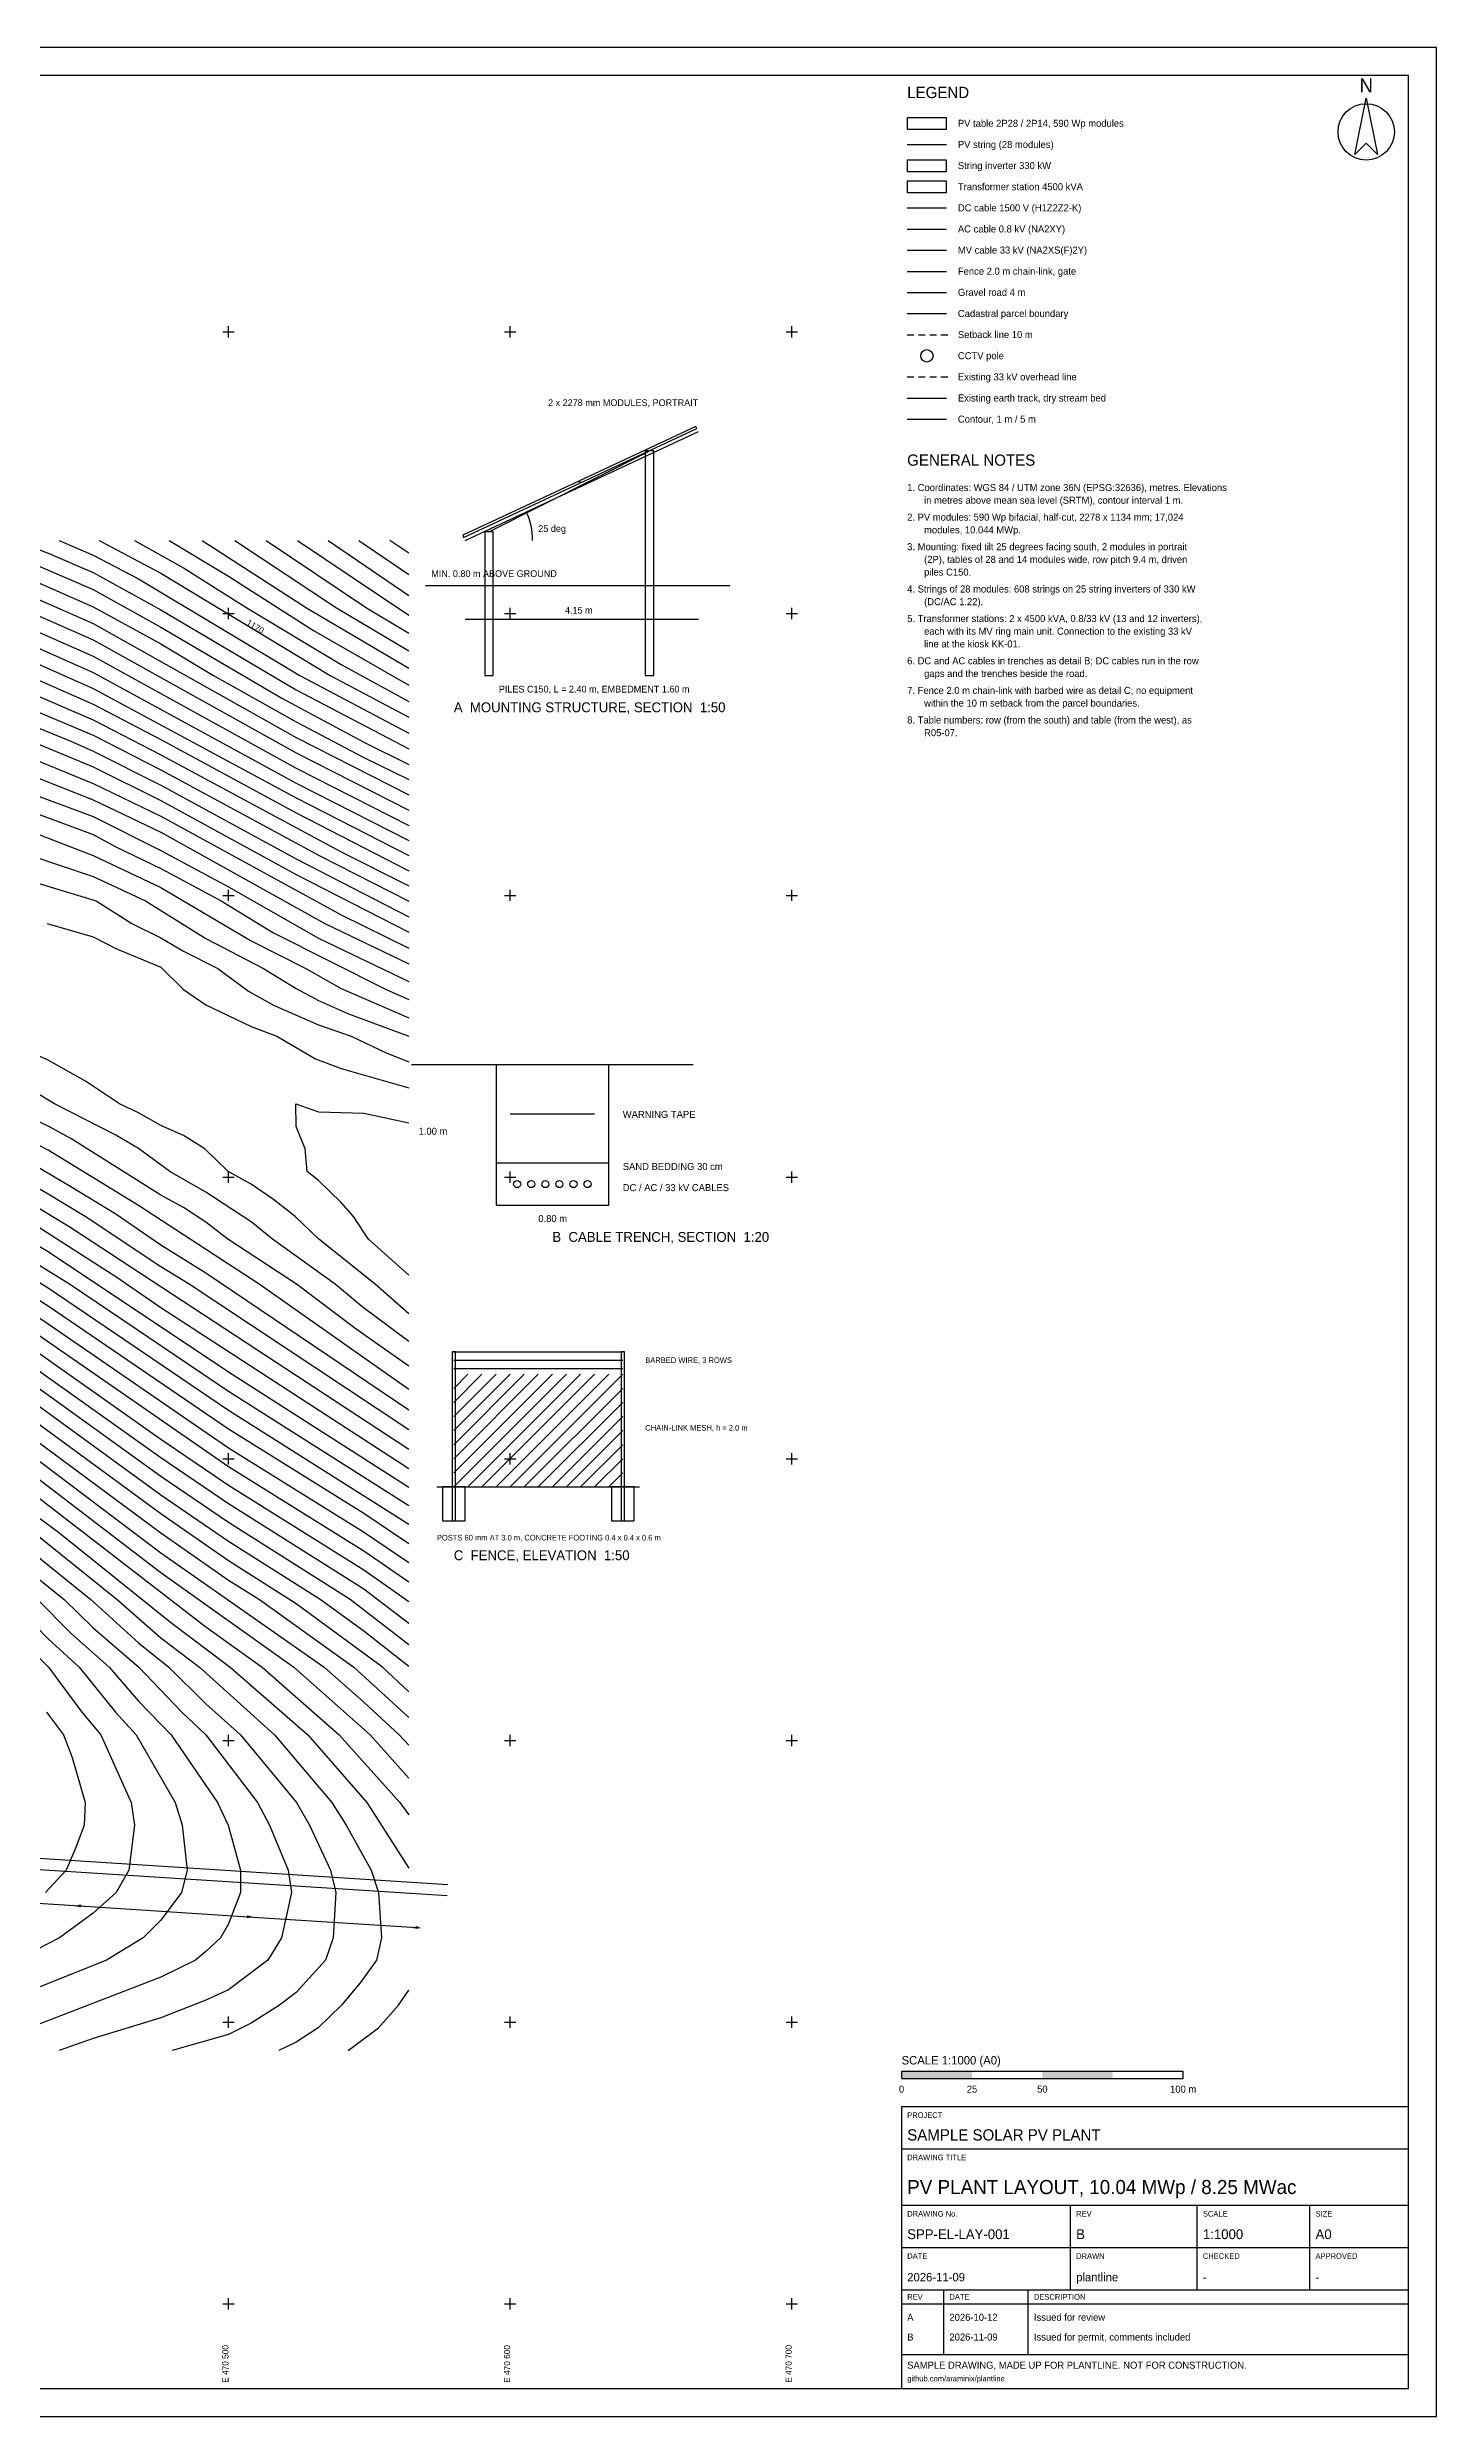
# Model space of a CAD drawing. Header units: metres. Extents: x 469740 to 470929, y 4329760 to 4330601.
# Drawn here: x 470436 to 470929, y 4329760 to 4330601 of the extents above; entities that cross this region are included whole.
import ezdxf
from ezdxf.enums import TextEntityAlignment as Align

# ---------------------------------------------------------------- set-up
doc = ezdxf.new("R2010")
doc.units = ezdxf.units.M
for name, color, linetype in [('DETAILS', 7, 'Continuous'), ('DETAILS-TEXT', 7, 'Continuous'), ('EXISTING-OHL-33KV', 6, 'Continuous'), ('EXISTING-TRACK', 251, 'Continuous'), ('GRID-COORDINATES', 8, 'Continuous'), ('LEGEND', 7, 'Continuous'), ('NOTES', 7, 'Continuous'), ('TITLE-BLOCK', 7, 'Continuous'), ('TITLE-FRAME', 7, 'Continuous'), ('TITLE-SYMBOLS', 7, 'Continuous'), ('TITLE-TEXT', 7, 'Continuous'), ('TOPO-CONTOUR-MAJOR', 8, 'Continuous'), ('TOPO-CONTOUR-MINOR', 252, 'Continuous'), ('TOPO-TEXT', 8, 'Continuous')]:
    doc.layers.add(name, color=color, linetype=linetype)

# ---------------------------------------------------------------- blocks, each defined once
blk = doc.blocks.new('POLE_MV_CONCRETE')
blk.add_line((-1.2, 0), (1.2, 0))
blk.add_circle((0, 0), 0.35)
blk = doc.blocks.new('FRAME_A0')
at = {"layer": 'TITLE-BLOCK'}
for p, q in [((999, 95), (1179, 95)), ((999, 75), (1179, 75)), ((1059, 45), (1059, 75)), ((1104, 45), (1104, 75)), ((1144, 45), (1144, 75)), ((999, 60), (1179, 60)), ((999, 45), (1179, 45)), ((1014, 22), (1014, 45)), ((1044, 22), (1044, 45)), ((999, 40), (1179, 40)), ((999, 22), (1179, 22))]:
    blk.add_line(p, q, dxfattribs=at)
blk.add_lwpolyline([(999, 10), (1179, 10), (1179, 110), (999, 110)], close=True, dxfattribs=at)
at = {"layer": 'TITLE-FRAME'}
for points in [[(0, 0), (1189, 0), (1189, 841), (0, 841)], [(20, 10), (1179, 10), (1179, 831), (20, 831)]]:
    blk.add_lwpolyline(points, close=True, dxfattribs=at)
at = {"layer": 'TITLE-TEXT'}
for s, height, p in [('PROJECT', 2, (1001, 106)), ('DRAWING TITLE', 2, (1001, 91)), ('DRAWING No.', 2, (1001, 71)), ('REV', 2, (1061, 71)), ('SCALE', 2, (1106, 71)), ('SIZE', 2, (1146, 71)), ('DATE', 2, (1001, 56)), ('DRAWN', 2, (1061, 56)), ('CHECKED', 2, (1106, 56)), ('APPROVED', 2, (1146, 56)), ('REV', 2, (1001, 41.5)), ('DATE', 2, (1016, 41.5)), ('DESCRIPTION', 2, (1046, 41.5)), ('SAMPLE DRAWING, MADE UP FOR PLANTLINE. NOT FOR CONSTRUCTION.', 2.5, (1001, 17)), ('github.com/araminix/plantline', 2, (1001, 12.5))]:
    blk.add_text(s, height=height, dxfattribs=at).set_placement(p)
blk = doc.blocks.new('NORTH_ARROW')
at = {"layer": 'TITLE-SYMBOLS'}
blk.add_lwpolyline([(0, 12), (4, -8), (0, -4), (-4, -8)], close=True, dxfattribs=at)
blk.add_circle((0, 0), 10, dxfattribs=at)
blk.add_text('N', height=5, dxfattribs=at).set_placement((0, 14), align=Align.CENTER)
blk = doc.blocks.new('SCALE_BAR_1-1000')
at = {"layer": 'TITLE-SYMBOLS'}
blk.add_lwpolyline([(0, 0), (100, 0), (100, 2.5), (0, 2.5)], close=True, dxfattribs=at)
for points in [[(0, 0), (25, 0), (0, 2.5), (25, 2.5)], [(50, 0), (75, 0), (50, 2.5), (75, 2.5)]]:
    blk.add_solid(points, dxfattribs=at)
blk.add_text('SCALE 1:1000 (A0)', height=3, dxfattribs=at).set_placement((0, 5))
for s, p in [('0', (0, -5)), ('25', (25, -5)), ('50', (50, -5)), ('100 m', (100, -5))]:
    blk.add_text(s, height=2.5, dxfattribs=at).set_placement(p, align=Align.CENTER)
blk = doc.blocks.new('LEGEND')
at = {"layer": 'LEGEND', "color": 3}
for p, q in [((0, -16.5), (14, -16.5)), ((0, -61.5), (14, -61.5))]:
    blk.add_line(p, q, dxfattribs=at)
at = {"layer": 'LEGEND', "color": 4}
blk.add_line((0, -39), (14, -39), dxfattribs=at)
at = {"layer": 'LEGEND', "color": 6}
for p, q in [((0, -46.5), (14, -46.5)), ((0, -99), (2.4, -99)), ((4, -99), (6.4, -99)), ((8, -99), (10.4, -99)), ((12, -99), (14.4, -99))]:
    blk.add_line(p, q, dxfattribs=at)
at = {"layer": 'LEGEND', "color": 1}
for p, q in [((0, -54), (14, -54)), ((0, -84), (2.4, -84)), ((4, -84), (6.4, -84)), ((8, -84), (10.4, -84)), ((12, -84), (14.4, -84))]:
    blk.add_line(p, q, dxfattribs=at)
at = {"layer": 'LEGEND', "color": 41}
blk.add_line((0, -69), (14, -69), dxfattribs=at)
at = {"layer": 'LEGEND', "color": 30}
blk.add_line((0, -76.5), (14, -76.5), dxfattribs=at)
at = {"layer": 'LEGEND', "color": 251}
blk.add_line((0, -106.5), (14, -106.5), dxfattribs=at)
at = {"layer": 'LEGEND', "color": 8}
blk.add_line((0, -114), (14, -114), dxfattribs=at)
at = {"layer": 'LEGEND', "color": 5}
blk.add_lwpolyline([(0, -11), (14, -11), (14, -7), (0, -7)], close=True, dxfattribs=at)
at = {"layer": 'LEGEND', "color": 1}
blk.add_lwpolyline([(0, -26), (14, -26), (14, -22), (0, -22)], close=True, dxfattribs=at)
at = {"layer": 'LEGEND', "color": 2}
blk.add_lwpolyline([(0, -33.5), (14, -33.5), (14, -29.5), (0, -29.5)], close=True, dxfattribs=at)
at = {"layer": 'LEGEND', "color": 4}
blk.add_circle((7, -91.5), 2.2, dxfattribs=at)
at = {"layer": 'LEGEND'}
for s, height, p in [('LEGEND', 4, (0, 0)), ('PV table 2P28 / 2P14, 590 Wp modules', 2.5, (18, -10.2)), ('PV string (28 modules)', 2.5, (18, -17.7)), ('String inverter 330 kW', 2.5, (18, -25.2)), ('Transformer station 4500 kVA', 2.5, (18, -32.7)), ('DC cable 1500 V (H1Z2Z2-K)', 2.5, (18, -40.2)), ('AC cable 0.8 kV (NA2XY)', 2.5, (18, -47.7)), ('MV cable 33 kV (NA2XS(F)2Y)', 2.5, (18, -55.2)), ('Fence 2.0 m chain-link, gate', 2.5, (18, -62.7)), ('Gravel road 4 m', 2.5, (18, -70.2)), ('Cadastral parcel boundary', 2.5, (18, -77.7)), ('Setback line 10 m', 2.5, (18, -85.2)), ('CCTV pole', 2.5, (18, -92.7)), ('Existing 33 kV overhead line', 2.5, (18, -100.2)), ('Existing earth track, dry stream bed', 2.5, (18, -107.7)), ('Contour, 1 m / 5 m', 2.5, (18, -115.2))]:
    blk.add_text(s, height=height, dxfattribs=at).set_placement(p)
blk = doc.blocks.new('GENERAL_NOTES')
at = {"layer": 'NOTES'}
for s, height, p in [('GENERAL NOTES', 4, (0, 0)), ('1. Coordinates: WGS 84 / UTM zone 36N (EPSG:32636), metres. Elevations', 2.5, (0, -9)), ('in metres above mean sea level (SRTM), contour interval 1 m.', 2.5, (6, -13.5)), ('2. PV modules: 590 Wp bifacial, half-cut, 2278 x 1134 mm; 17,024', 2.5, (0, -19.5)), ('modules, 10.044 MWp.', 2.5, (6, -24)), ('3. Mounting: fixed tilt 25 degrees facing south, 2 modules in portrait', 2.5, (0, -30)), ('(2P), tables of 28 and 14 modules wide, row pitch 9.4 m, driven', 2.5, (6, -34.5)), ('piles C150.', 2.5, (6, -39)), ('4. Strings of 28 modules: 608 strings on 25 string inverters of 330 kW', 2.5, (0, -45)), ('(DC/AC 1.22).', 2.5, (6, -49.5)), ('5. Transformer stations: 2 x 4500 kVA, 0.8/33 kV (13 and 12 inverters),', 2.5, (0, -55.5)), ('each with its MV ring main unit. Connection to the existing 33 kV', 2.5, (6, -60)), ('line at the kiosk KK-01.', 2.5, (6, -64.5)), ('6. DC and AC cables in trenches as detail B; DC cables run in the row', 2.5, (0, -70.5)), ('gaps and the trenches beside the road.', 2.5, (6, -75)), ('7. Fence 2.0 m chain-link with barbed wire as detail C; no equipment', 2.5, (0, -81)), ('within the 10 m setback from the parcel boundaries.', 2.5, (6, -85.5)), ('8. Table numbers: row (from the south) and table (from the west), as', 2.5, (0, -91.5)), ('R05-07.', 2.5, (6, -96))]:
    blk.add_text(s, height=height, dxfattribs=at).set_placement(p)
blk = doc.blocks.new('DETAIL_A_MOUNTING_SECTION')
at = {"layer": 'DETAILS'}
for p, q in [((0.2, 0.8), (4.347, 2.734)), ((0.62, 0.95), (3.47, 2.385)), ((-0.5, 0), (4.9, 0)), ((0.2, -0.6), (4.347, -0.6))]:
    blk.add_line(p, q, dxfattribs=at)
for points in [[(2.248, 1.821), (4.313, 2.784), (4.296, 2.82), (2.231, 1.858)], [(3.4, -1.6), (3.55, -1.6), (3.55, 2.392), (3.4, 2.392)], [(0.175, 0.854), (2.239, 1.817), (2.222, 1.853), (0.158, 0.891)], [(0.55, -1.6), (0.7, -1.6), (0.7, 0.95), (0.55, 0.95)]]:
    blk.add_lwpolyline(points, close=True, dxfattribs=at)
blk.add_arc((0.2, 0.8), 1.2, 0, 25, dxfattribs=at)
at = {"layer": 'DETAILS-TEXT'}
for s, p in [('2 x 2278 mm MODULES, PORTRAIT', (1.674, 3.184)), ('25 deg', (1.5, 0.95)), ('MIN. 0.80 m ABOVE GROUND', (-0.4, 0.15)), ('4.15 m', (1.974, -0.5)), ('PILES C150, L = 2.40 m, EMBEDMENT 1.60 m', (0.8, -1.9))]:
    blk.add_text(s, height=0.12, dxfattribs=at).set_placement(p)
blk = doc.blocks.new('DETAIL_B_TRENCH_SECTION')
at = {"layer": 'DETAILS'}
for p, q in [((-1, 0), (1, 0)), ((-0.3, -0.35), (0.3, -0.35)), ((-0.4, -0.7), (0.4, -0.7))]:
    blk.add_line(p, q, dxfattribs=at)
blk.add_lwpolyline([(-0.4, 0), (-0.4, -1), (0.4, -1), (0.4, 0)], dxfattribs=at)
for centre in [(-0.25, -0.85), (-0.15, -0.85), (-0.05, -0.85), (0.05, -0.85), (0.15, -0.85), (0.25, -0.85)]:
    blk.add_circle(centre, 0.025, dxfattribs=at)
at = {"layer": 'DETAILS-TEXT'}
for s, p in [('WARNING TAPE', (0.5, -0.38)), ('1.00 m', (-0.95, -0.5)), ('SAND BEDDING 30 cm', (0.5, -0.75)), ('DC / AC / 33 kV CABLES', (0.5, -0.9)), ('0.80 m', (-0.1, -1.12))]:
    blk.add_text(s, height=0.05, dxfattribs=at).set_placement(p)
blk = doc.blocks.new('DETAIL_C_FENCE_ELEVATION')
at = {"layer": 'DETAILS'}
for p, q in [((0, 2.4), (3, 2.4)), ((0, 2.25), (3, 2.25)), ((0, 2.1), (3, 2.1)), ((0, 1.75), (0.25, 2)), ((0, 1.5), (0.5, 2)), ((0, 1.25), (0.75, 2)), ((0, 1), (1, 2)), ((0, 0.75), (1.25, 2)), ((0, 0.5), (1.5, 2)), ((0, 0.25), (1.75, 2)), ((0, 0), (2, 2)), ((0.25, 0), (2.25, 2)), ((0.5, 0), (2.5, 2)), ((0.75, 0), (2.75, 2)), ((1, 0), (3, 2)), ((1.25, 0), (3, 1.75)), ((1.5, 0), (3, 1.5)), ((1.75, 0), (3, 1.25)), ((2, 0), (3, 1)), ((2.25, 0), (3, 0.75)), ((2.5, 0), (3, 0.5)), ((-0.3, 0), (3.3, 0)), ((2.75, 0), (3, 0.25))]:
    blk.add_line(p, q, dxfattribs=at)
for points in [[(-0.03, -0.6), (0.03, -0.6), (0.03, 2.4), (-0.03, 2.4)], [(2.97, -0.6), (3.03, -0.6), (3.03, 2.4), (2.97, 2.4)], [(-0.2, -0.6), (0.2, -0.6), (0.2, 0), (-0.2, 0)], [(2.8, -0.6), (3.2, -0.6), (3.2, 0), (2.8, 0)]]:
    blk.add_lwpolyline(points, close=True, dxfattribs=at)
at = {"layer": 'DETAILS-TEXT'}
for s, p in [('BARBED WIRE, 3 ROWS', (3.4, 2.2)), ('CHAIN-LINK MESH, h = 2.0 m', (3.4, 1)), ('POSTS 60 mm AT 3.0 m, CONCRETE FOOTING 0.4 x 0.4 x 0.6 m', (-0.3, -0.95))]:
    blk.add_text(s, height=0.1, dxfattribs=at).set_placement(p)

msp = doc.modelspace()

# ---------------------------------------------------------------- linework, layer by layer
at = {"layer": 'EXISTING-OHL-33KV'}
msp.add_lwpolyline([(469848.39, 4329979.66), (469908.27, 4329975.82), (469968.14, 4329971.98), (470028.02, 4329968.14), (470087.9, 4329964.3), (470147.77, 4329960.47), (470207.65, 4329956.63), (470267.53, 4329952.79), (470327.4, 4329948.95), (470387.28, 4329945.11), (470447.16, 4329941.27), (470507.04, 4329937.44), (470566.91, 4329933.6)], dxfattribs=at)
at = {"layer": 'EXISTING-TRACK'}
for p, q in [((469839.18, 4329992.27), (470577.66, 4329944.93)), ((469839.43, 4329996.26), (470577.92, 4329948.93))]:
    msp.add_line(p, q, dxfattribs=at)
at = {"layer": 'GRID-COORDINATES'}
for p, q in [((470498, 4330500), (470502, 4330500)), ((470500, 4330498), (470500, 4330502)), ((470598, 4330500), (470602, 4330500)), ((470600, 4330498), (470600, 4330502)), ((470698, 4330500), (470702, 4330500)), ((470700, 4330498), (470700, 4330502)), ((470500, 4330398), (470500, 4330402)), ((470600, 4330398), (470600, 4330402)), ((470700, 4330398), (470700, 4330402)), ((470498, 4330400), (470502, 4330400)), ((470598, 4330400), (470602, 4330400)), ((470698, 4330400), (470702, 4330400)), ((470500, 4330298), (470500, 4330302)), ((470600, 4330298), (470600, 4330302)), ((470700, 4330298), (470700, 4330302)), ((470498, 4330300), (470502, 4330300)), ((470598, 4330300), (470602, 4330300)), ((470698, 4330300), (470702, 4330300)), ((470498, 4330200), (470502, 4330200)), ((470500, 4330198), (470500, 4330202)), ((470598, 4330200), (470602, 4330200)), ((470600, 4330198), (470600, 4330202)), ((470698, 4330200), (470702, 4330200)), ((470700, 4330198), (470700, 4330202)), ((470498, 4330100), (470502, 4330100)), ((470500, 4330098), (470500, 4330102)), ((470598, 4330100), (470602, 4330100)), ((470600, 4330098), (470600, 4330102)), ((470698, 4330100), (470702, 4330100)), ((470700, 4330098), (470700, 4330102)), ((470498, 4330000), (470502, 4330000)), ((470500, 4329998), (470500, 4330002)), ((470598, 4330000), (470602, 4330000)), ((470600, 4329998), (470600, 4330002)), ((470698, 4330000), (470702, 4330000)), ((470700, 4329998), (470700, 4330002)), ((470498, 4329900), (470502, 4329900)), ((470500, 4329898), (470500, 4329902)), ((470598, 4329900), (470602, 4329900)), ((470600, 4329898), (470600, 4329902)), ((470698, 4329900), (470702, 4329900)), ((470700, 4329898), (470700, 4329902)), ((470498, 4329800), (470502, 4329800)), ((470500, 4329798), (470500, 4329802)), ((470598, 4329800), (470602, 4329800)), ((470600, 4329798), (470600, 4329802)), ((470698, 4329800), (470702, 4329800)), ((470700, 4329798), (470700, 4329802))]:
    msp.add_line(p, q, dxfattribs=at)
at = {"layer": 'TOPO-CONTOUR-MAJOR'}
for points in [[(470454.06, 4330426), (470476, 4330414.41), (470536.06, 4330378), (470564, 4330363.23)], [(470513.36, 4330426), (470549.05, 4330402), (470564, 4330393.02)], [(470428, 4330407.05), (470452, 4330396.5), (470524, 4330356.02), (470564, 4330335.65)], [(470428, 4330378.35), (470452, 4330367.85), (470476, 4330355.36), (470524, 4330329.28), (470564, 4330308.76)], [(470428, 4330349.53), (470452, 4330339.75), (470476, 4330328.14), (470540, 4330293.04), (470564, 4330281.31)], [(470428, 4330314.68), (470452, 4330306.72), (470470.54, 4330298), (470492, 4330284.73), (470512.4, 4330274), (470524, 4330266.89), (470532, 4330262.65), (470542.58, 4330258), (470564, 4330250.07)], [(470564, 4330132.84), (470545.32, 4330146), (470524.1, 4330162), (470499.74, 4330178), (470492, 4330183.95), (470484, 4330189.16), (470476, 4330193.62), (470444, 4330213.69), (470436, 4330218.06), (470419.36, 4330226)], [(470564, 4330096.42), (470476, 4330153.57), (470460, 4330164.58), (470428, 4330185.03)], [(470564, 4330063.01), (470547.97, 4330074), (470500, 4330103.79), (470436, 4330147.8), (470426.65, 4330154)], [(470564, 4330026.23), (470548, 4330038.82), (470532.58, 4330050), (470500, 4330070.59), (470476, 4330087.05), (470428, 4330121.96)], [(470428, 4330089.63), (470492, 4330040.32), (470511.92, 4330026), (470539.34, 4330002), (470560.79, 4329978), (470564, 4329973.59)], [(470432.13, 4330050), (470444, 4330038.14), (470457.65, 4330026), (470468, 4330013.91), (470479.65, 4330002), (470496.13, 4329978), (470499.83, 4329970), (470504.28, 4329954), (470504.26, 4329946), (470500, 4329934.94), (470497.16, 4329930), (470492, 4329925.12), (470488.3, 4329922), (470476, 4329916.03), (470408.38, 4329890)]]:
    msp.add_lwpolyline(points, dxfattribs=at)
at = {"layer": 'TOPO-CONTOUR-MINOR'}
for points in [[(470401.73, 4330426), (470420, 4330421.35), (470428, 4330418.81), (470452, 4330408.51), (470476, 4330395.23), (470518.93, 4330370), (470548, 4330354.43), (470564, 4330346.49)], [(470424.1, 4330426), (470436, 4330421.52), (470452, 4330414.64), (470476, 4330401.34), (470524, 4330372.92), (470564, 4330352.01)], [(470439.86, 4330426), (470452, 4330420.8), (470468, 4330412.38), (470525.38, 4330378), (470564, 4330357.6)], [(470466.67, 4330426), (470484, 4330416.28), (470506.54, 4330402), (470540, 4330381.96), (470564, 4330368.86)], [(470478.97, 4330426), (470500, 4330413.28), (470530.22, 4330394), (470564, 4330374.64)], [(470490.67, 4330426), (470527.75, 4330402), (470564, 4330380.63)], [(470502.25, 4330426), (470538.4, 4330402), (470564, 4330386.83)], [(470524.46, 4330426), (470564, 4330399.45)], [(470535.36, 4330426), (470564, 4330406.48)], [(470546.24, 4330426), (470564, 4330413.9)], [(470564, 4330421.42), (470557.31, 4330426)], [(470428, 4330412.93), (470452, 4330402.39), (470476, 4330389.23), (470494.7, 4330378), (470524, 4330361.61), (470548, 4330348.91), (470564, 4330341.07)], [(470428, 4330401.2), (470452, 4330390.67), (470524, 4330350.53), (470564, 4330330.23)], [(470428, 4330395.46), (470452, 4330384.87), (470524, 4330345.12), (470564, 4330324.84)], [(470428, 4330389.75), (470452, 4330379.08), (470524, 4330339.85), (470564, 4330319.46)], [(470428, 4330384.05), (470452, 4330373.43), (470524, 4330334.57), (470564, 4330314.11)], [(470428, 4330372.65), (470452, 4330362.33), (470476, 4330349.93), (470540, 4330315.44), (470564, 4330303.38)], [(470428, 4330366.93), (470452, 4330356.81), (470476, 4330344.51), (470532.38, 4330314), (470564, 4330297.97)], [(470428, 4330361.21), (470444, 4330354.69), (470452, 4330351.23), (470476, 4330339.09), (470524, 4330312.95), (470564, 4330292.43)], [(470431.68, 4330354), (470452, 4330345.56), (470476, 4330333.67), (470524, 4330307.43), (470564, 4330286.88)], [(470428, 4330343.32), (470452, 4330333.95), (470476, 4330322.37), (470534.17, 4330290), (470564, 4330275.67)], [(470428, 4330336.89), (470452, 4330327.98), (470476, 4330315.97), (470500, 4330302.99), (470532, 4330284.86), (470564, 4330269.45)], [(470428, 4330330.46), (470452, 4330321.59), (470460, 4330317.22), (470476, 4330309.51), (470497.43, 4330298), (470516, 4330286.64), (470556, 4330266.59), (470564, 4330262.99)], [(470428, 4330323.32), (470452, 4330314.16), (470476, 4330302.78), (470508, 4330283.86), (470527.49, 4330274), (470540, 4330266.92), (470564, 4330256.53)], [(470428, 4330305.67), (470452.95, 4330298), (470465.68, 4330290), (470476, 4330284.93), (470484, 4330280.15), (470496.19, 4330274), (470507.1, 4330266), (470516, 4330260.96), (470532, 4330254.05), (470543.59, 4330250), (470556, 4330244.12), (470564, 4330240.89)], [(470435.6, 4330290), (470452, 4330285.32), (470460, 4330281.17), (470476, 4330274.48), (470484, 4330266.61), (470492, 4330261.18), (470508, 4330253.43), (470517.19, 4330250), (470530.94, 4330242), (470540, 4330238.5), (470564, 4330231.68)], [(470564, 4330151.45), (470552.11, 4330162), (470532.11, 4330178), (470523.72, 4330186), (470516, 4330192.03), (470508, 4330197.49), (470499.92, 4330202), (470491.54, 4330210), (470484, 4330214.71), (470476, 4330218.3), (470468, 4330222.84), (470461.25, 4330226), (470449.23, 4330234), (470436, 4330241.5), (470416.84, 4330250)], [(470564, 4330141.6), (470547.33, 4330154), (470537.93, 4330162), (470515.61, 4330178), (470508, 4330184.13), (470492, 4330194.59), (470479.15, 4330202), (470468, 4330210.1), (470460, 4330214.93), (470438.19, 4330226), (470420, 4330237.04)], [(470564, 4330165.19), (470549.67, 4330178), (470544.34, 4330186), (470540, 4330190.97), (470532, 4330198.81), (470527.95, 4330202), (470527.18, 4330210), (470524.06, 4330218), (470523.95, 4330226), (470532, 4330223.2), (470548, 4330222.65), (470564, 4330219.27)], [(470564, 4330124.58), (470510.87, 4330162), (470468, 4330189.96), (470436, 4330209.55), (470420, 4330217.81)], [(470564, 4330117.24), (470492, 4330165.91), (470476, 4330175.86), (470460, 4330186.86), (470444, 4330196.5), (470428, 4330205.94)], [(470564, 4330110.22), (470486, 4330162), (470476, 4330168.14), (470449.07, 4330186), (470436, 4330193.93), (470428, 4330198.5)], [(470564, 4330103.25), (470444, 4330181.94), (470428, 4330191.67)], [(470564, 4330089.83), (470500, 4330130.79), (470436, 4330173.41), (470420, 4330182.96)], [(470564, 4330083.24), (470500, 4330123.86), (470443.54, 4330162), (470420, 4330176.58)], [(470564, 4330076.62), (470500, 4330117.13), (470436, 4330160.53), (470420, 4330170.34)], [(470564, 4330069.86), (470548, 4330080.53), (470500, 4330110.46), (470436, 4330154.14), (470420, 4330164.2)], [(470564, 4330056.16), (470548, 4330067.21), (470500, 4330097.15), (470428, 4330146.92)], [(470564, 4330049.23), (470548, 4330060.44), (470500, 4330090.55), (470476, 4330106.88), (470428, 4330140.69)], [(470564, 4330041.56), (470548, 4330053.66), (470500, 4330083.95), (470476, 4330100.31), (470428, 4330134.47)], [(470564, 4330033.9), (470543.15, 4330050), (470500, 4330077.33), (470476, 4330093.7), (470428, 4330128.24)], [(470564, 4330017.3), (470554.64, 4330026), (470524, 4330048.53), (470500, 4330063.74), (470476, 4330080.4), (470428, 4330115.61)], [(470428, 4330109.25), (470476, 4330073.69), (470500, 4330056.88), (470510.98, 4330050), (470544.54, 4330026), (470564, 4330008.14)], [(470428, 4330102.85), (470476, 4330066.65), (470533.92, 4330026), (470548, 4330013.63), (470560.64, 4330002), (470564, 4329998.32)], [(470407, 4330098), (470439.68, 4330074), (470479.4, 4330042), (470500.64, 4330026), (470528.14, 4330002), (470549.1, 4329978), (470564, 4329954.72)], [(470428, 4330096.34), (470476, 4330059.6), (470523.19, 4330026), (470550.33, 4330002), (470564, 4329986.66)], [(470411.88, 4330074), (470441.63, 4330050), (470452, 4330040.03), (470468.15, 4330026), (470483.42, 4330010), (470491.99, 4330002), (470510.3, 4329978), (470514.55, 4329970), (470521.13, 4329954), (470522.37, 4329946), (470518.86, 4329930), (470513.99, 4329922), (470500, 4329911.51), (470492, 4329907.77), (470476, 4329901.58), (470452, 4329894.21), (470439.92, 4329890)], [(470421.51, 4330074), (470451.11, 4330050), (470468, 4330034.66), (470478.78, 4330026), (470492, 4330013.02), (470504.24, 4330002), (470524.15, 4329978), (470528.72, 4329970), (470536.19, 4329954), (470538.12, 4329946), (470537.2, 4329930), (470534.44, 4329922), (470524, 4329910.52), (470518.09, 4329906), (470508, 4329899.67), (470500, 4329895.67), (470480.01, 4329890)], [(470430.75, 4330074), (470460.52, 4330050), (470476, 4330036.42), (470489.7, 4330026), (470516.34, 4330002), (470536.71, 4329978), (470541.82, 4329970), (470550.62, 4329954), (470553.3, 4329946), (470554.27, 4329930), (470552.6, 4329922), (470546.76, 4329914), (470540.13, 4329906), (470531.79, 4329898), (470524, 4329892.89), (470517.83, 4329890)], [(470422.3, 4330050), (470436, 4330036.04), (470447.02, 4330026), (470459.84, 4330010), (470467.17, 4330002), (470481.1, 4329978), (470483.53, 4329970), (470485.31, 4329954), (470483.34, 4329946), (470476, 4329936.25), (470469.68, 4329930), (470456.62, 4329922), (470404, 4329900.93)], [(470411.88, 4330050), (470436.13, 4330026), (470447.88, 4330010), (470454.62, 4330002), (470465.43, 4329978), (470466.58, 4329970), (470464.65, 4329954), (470460.13, 4329946), (470452, 4329938.71), (470439.97, 4329930), (470424.63, 4329922)], [(470435.4, 4330010), (470441.42, 4330002), (470444.47, 4329994), (470449.14, 4329978), (470448.69, 4329970), (470445.83, 4329962), (470442.33, 4329954), (470435.04, 4329946)], [(470542.53, 4329890), (470553.32, 4329898), (470560.31, 4329906), (470564, 4329911.4)]]:
    msp.add_lwpolyline(points, dxfattribs=at)

# ---------------------------------------------------------------- block references
at = {"layer": 'DETAILS'}
for name, p, xscale, yscale in [('DETAIL_A_MOUNTING_SECTION', (470580, 4330410), 20, 20), ('DETAIL_B_TRENCH_SECTION', (470615, 4330240), 50, 50), ('DETAIL_C_FENCE_ELEVATION', (470580, 4330090), 20, 20)]:
    msp.add_blockref(name, p, dxfattribs=dict(at, xscale=xscale, yscale=yscale))
at = {"layer": 'EXISTING-OHL-33KV', "rotation": -3.667788055531427}
for p in [(470447.16, 4329941.27), (470507.04, 4329937.44), (470566.91, 4329933.6)]:
    msp.add_blockref('POLE_MV_CONCRETE', p, dxfattribs=at)
at = {"layer": 'LEGEND'}
msp.add_blockref('LEGEND', (470741, 4330583), dxfattribs=at)
at = {"layer": 'NOTES'}
msp.add_blockref('GENERAL_NOTES', (470741, 4330452.5), dxfattribs=at)
at = {"layer": 'TITLE-FRAME'}
ref = msp.add_blockref('FRAME_A0', (469740, 4329760), dxfattribs=at)
ref.add_attrib('PROJECT', 'SAMPLE SOLAR PV PLANT', (470741, 4329858), dxfattribs={"height": 4})
ref.add_attrib('TITLE', 'PV PLANT LAYOUT, 10.04 MWp / 8.25 MWac', (470741, 4329839), dxfattribs={"height": 5})
ref.add_attrib('DWG_NO', 'SPP-EL-LAY-001', (470741, 4329823), dxfattribs={"height": 3.5})
ref.add_attrib('REV', 'B', (470801, 4329823), dxfattribs={"height": 3.5})
ref.add_attrib('SCALE', '1:1000', (470846, 4329823), dxfattribs={"height": 3.5})
ref.add_attrib('SIZE', 'A0', (470886, 4329823), dxfattribs={"height": 3.5})
ref.add_attrib('DATE', '2026-11-09', (470741, 4329808), dxfattribs={"height": 3})
ref.add_attrib('DRAWN', 'plantline', (470801, 4329808), dxfattribs={"height": 3})
ref.add_attrib('CHECKED', '-', (470846, 4329808), dxfattribs={"height": 3})
ref.add_attrib('APPROVED', '-', (470886, 4329808), dxfattribs={"height": 3})
ref.add_attrib('REV_A', 'A', (470741, 4329794), dxfattribs={"height": 2.5})
ref.add_attrib('REV_A_DATE', '2026-10-12', (470756, 4329794), dxfattribs={"height": 2.5})
ref.add_attrib('REV_A_TEXT', 'Issued for review', (470786, 4329794), dxfattribs={"height": 2.5})
ref.add_attrib('REV_B', 'B', (470741, 4329787), dxfattribs={"height": 2.5})
ref.add_attrib('REV_B_DATE', '2026-11-09', (470756, 4329787), dxfattribs={"height": 2.5})
ref.add_attrib('REV_B_TEXT', 'Issued for permit, comments included', (470786, 4329787), dxfattribs={"height": 2.5})
at = {"layer": 'TITLE-SYMBOLS'}
for name, p in [('NORTH_ARROW', (470904, 4330571)), ('SCALE_BAR_1-1000', (470739, 4329880))]:
    msp.add_blockref(name, p, dxfattribs=at)

# ---------------------------------------------------------------- texts
at = {"layer": 'DETAILS-TEXT'}
for s, p in [('A  MOUNTING STRUCTURE, SECTION  1:50', (470580, 4330365)), ('B  CABLE TRENCH, SECTION  1:20', (470615, 4330177)), ('C  FENCE, ELEVATION  1:50', (470580, 4330064))]:
    msp.add_text(s, height=3.5, dxfattribs=at).set_placement(p)
at = {"layer": 'GRID-COORDINATES'}
for s, p in [('E 470 500', (470500, 4329772)), ('E 470 600', (470600, 4329772)), ('E 470 700', (470700, 4329772))]:
    msp.add_text(s, height=2.2, rotation=90, dxfattribs=at).set_placement(p)
at = {"layer": 'TOPO-TEXT'}
msp.add_text('1170', height=2.2, rotation=-31.22788, dxfattribs=at).set_placement((470508.93, 4330394.44), align=Align.CENTER)

doc.saveas('drawing.dxf')
